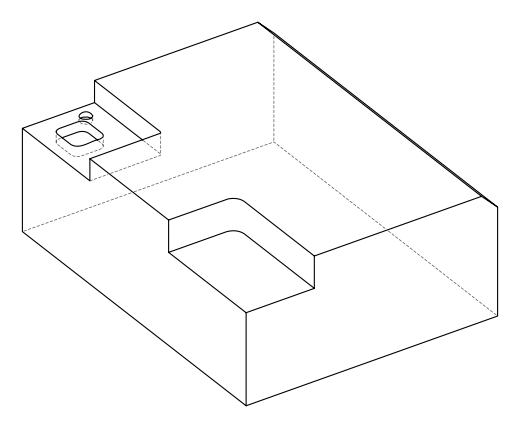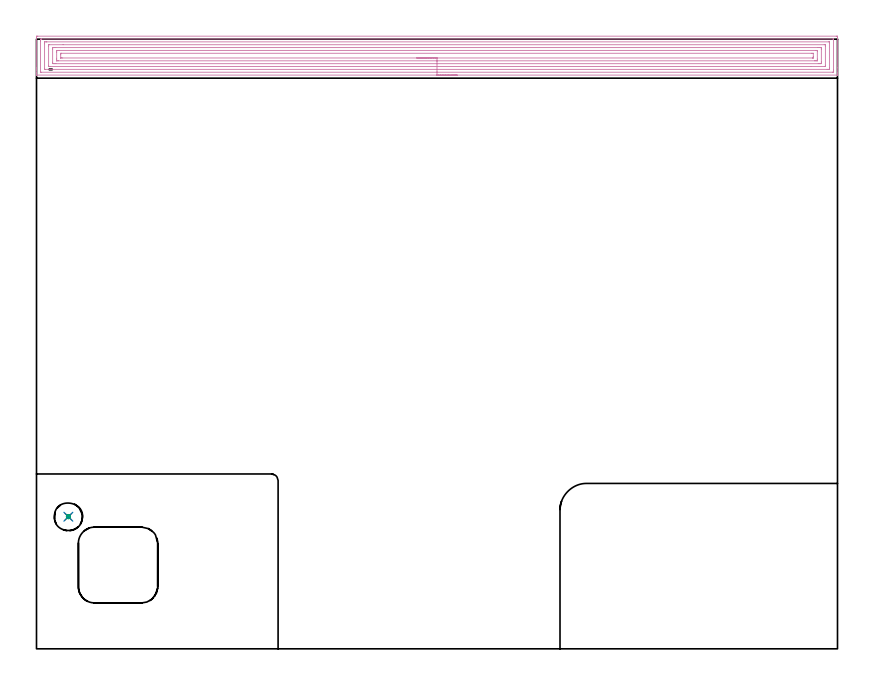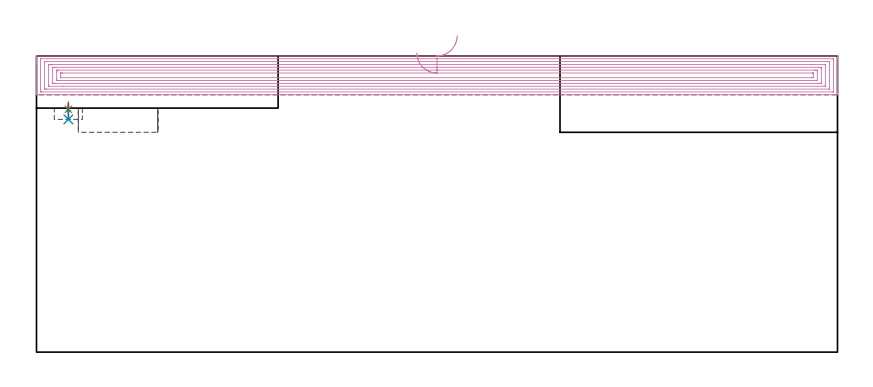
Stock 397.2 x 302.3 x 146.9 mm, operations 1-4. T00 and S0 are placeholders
(PLAN: 7 operations, 6 tool changes, 141.5 min)
(1 SPOT_DRILL | STEP1POCKET | NXT0321_9005460120000 | 0.04 min | 2831 mm3)
(2 DRILL_BLIND_HOLE_INTO_CENTER | STEP1POCKET | NXT0301_128 | 0.04 min | 598 mm3)
(3 MILL_ROUGH_BLIND_HOLE_CONTOUR | STEP1POCKET | UGT0201_129 | Spiral | 0.08 min | 875 mm3)
(4 AREA_MILL | FG_CHAMFER_SURFACE | UGT0205_001 | 22.6 min | 73973 mm3)
(5 MILL_CORNER_NOTCH_RECTANGULAR | CORNER_NOTCH_RECTANGULAR | NXT0201_008 | Follow Part, ap 1.5, ae 75% | 101.01 min | 265504 mm3)
(6 MILL_CORNER_NOTCH_RECTANGULAR_1 | CORNER_NOTCH_RECTANGULAR_1 | UGT0201_094 | Follow Part, ap 5, ae 75% | 15.81 min | 426228 mm3)
(7 MILL_RECTANGULAR_POCKET | POCKET_RECTANGULAR_STRAIGHT | NXT0201_011 | Follow Part, ap 3, ae 75% | 1.93 min | 17048 mm3)
(TOOL NXT0321_9005460120000 | NC Spot Drill, 142deg, 12mm, Carbide, Uncoated | D12 PA142 FL30 Z2)
(TOOL NXT0301_128 | Carbide Drill 12mm [861.1-1200-036A1-GP GC34] | D12 PA150 FL37.4 Z2)
(TOOL UGT0201_129 | Carbide End Mill 11.9 | D11.9 FL15 Z4)
(TOOL UGT0205_001 | Chamfer Mill 20 x 3 x 45 deg. | D20 FL50 Z2)
(TOOL NXT0201_008 | ENDMILL 6mm [2P460-0600-NA 1630] | D6 FL26 Z6)
(TOOL UGT0201_094 | End mill 20 mm | D20 FL38 Z4)
(TOOL NXT0201_011 | ENDMILL 12mm [2P460-1200-NA 1630] | D12 FL38 Z6)
(OP 1 SPOT_DRILL)
G17 G21 G94 G90
T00 M6
G54
G17 G0 G90 X15.8 Y65.5 S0 M3
G43 Z156.9 H0
G94 G81 G98 Z120.402 F250. R124.
G80
M5
M2
(OP 2 DRILL_BLIND_HOLE_INTO_CENTER)
G17 G21 G94 G90
T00 M6
G54
G17 G0 G90 X15.8 Y65.5 S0 M3
G43 Z156.9 H1
G94 G81 G98 Z115.4 F250. R123.
G80
M5
M2
(OP 3 MILL_ROUGH_BLIND_HOLE_CONTOUR)
G17 G21 G94 G90
T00 M6
G54
G17 G0 G90 X15.8 Y65.5 S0 M3
G43 Z156.9 H0
Z119.7
G94 G3 X16.3 Y66. R0.5 F250.
X15.8 Y66.5 R0.5
X14.8 Y65.5 R1.
X15.8 Y66.5 R-1.
X15.3 Y66. R0.5
X15.8 Y65.5 R0.5
G0 Z115.4
G3 X16.3 Y66. R0.5
X15.8 Y66.5 R0.5
X14.8 Y65.5 R1.
X15.8 Y66.5 R-1.
X15.3 Y66. R0.5
X15.8 Y65.5 R0.5
G0 Z156.9
M5
M2
(OP 4 AREA_MILL)
G17 G21 G94 G90
T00 M6
G54
G17 G0 G90 X208.6 Y284.5 S1061 M3
G43 Z156.9 H0
G94 G1 X208.562 Z156.028 F250.
X208.448 Z155.163
X208.259 Z154.312
X207.997 Z153.48
X207.663 Z152.674
X207.26 Z151.9
X206.792 Z151.164
X206.26 Z150.472
X205.671 Z149.829
X205.028 Z149.24
X204.336 Z148.708
X203.6 Z148.24
X202.826 Z147.837
X202.02 Z147.503
X201.188 Z147.241
X200.337 Z147.052
X199.472 Z146.938
X198.6 Z146.9
X0.177
X0.01 Y284.502 Z146.889
X0. Y284.833 Z146.567
Y285.1 Z146.299
Y285.798 Z145.597
Y287.026 Z144.371
Y287.556 Z143.838
Y288.17 Z143.225
Y302.767 Z128.63
X0.005 Y303.381 Z128.017
X0.01 Y303.792 Z127.605
X0.202 Y303.796 Z127.602
X0.624 Y303.8 Z127.6
X396.576 Y303.799 Z127.601
X396.998 Y303.796 Z127.602
X397.19 Y303.792 Z127.605
X397.195 Y303.381 Z128.017
X397.2 Y302.767 Z128.631
Y288.17 Z143.225
Y285.798 Z145.597
Y285.1 Z146.299
Y284.833 Z146.567
X397.198 Y284.664 Z146.728
X397.19 Y284.502 Z146.889
X397.023 Y284.5 Z146.9
X198.6
Y285.914 Z145.486
X2.294
X2.046 Y285.916 Z145.484
X2.017 Y285.918 Z145.482
X2.01 Y285.921 Z145.479
X2.006 Y285.929 Z145.471
X2.002 Y285.964 Z145.436
X2.001 Y285.998 Z145.402
X2. Y286.203 Z145.197
Y301.148 Z130.252
X2.004 Y301.623 Z129.777
X2.009 Y302.018 Z129.382
X2.034 Y302.379 Z129.021
X2.412 Y302.384 Z129.016
X2.531 Y302.385 Z129.015
X394.906 Y302.386 Z129.014
X395.154 Y302.384 Z129.016
X395.183 Y302.382 Z129.018
X395.19 Y302.379 Z129.021
X395.194 Y302.371 Z129.029
X395.198 Y302.336 Z129.064
X395.2 Y302.302 Z129.098
Y302.097 Z129.303
Y287.152 Z144.248
X395.196 Y286.677 Z144.723
X395.191 Y286.281 Z145.119
X395.167 Y285.921 Z145.479
X394.788 Y285.916 Z145.484
X394.669 Y285.915 Z145.485
X198.6 Y285.914 Z145.486
Y287.328 Z144.072
X4.199 Y287.329 Z144.071
X4.122
X4.061 Y287.332 Z144.068
X4.022 Y287.335 Z144.065
X4.01 Y287.339 Z144.061
X4.008 Y287.361 Z144.039
X4.003 Y287.556 Z143.844
X4. Y287.752 Z143.648
Y300.06 Z131.34
X4.002 Y300.744 Z130.656
X4.005 Y300.935 Z130.465
X4.01 Y300.962 Z130.438
X4.028 Y300.965 Z130.435
X4.084 Y300.968 Z130.432
X4.199 Y300.97 Z130.43
X4.861 Y300.972 Z130.428
X5.093
X393.001 Y300.971 Z130.429
X393.078
X393.139 Y300.968 Z130.432
X393.178 Y300.965 Z130.435
X393.19 Y300.961 Z130.439
X393.192 Y300.939 Z130.461
X393.197 Y300.744 Z130.656
X393.2 Y300.548 Z130.852
Y288.239 Z143.161
X393.198 Y287.556 Z143.844
X393.195 Y287.365 Z144.035
X393.19 Y287.338 Z144.062
X393.172 Y287.335 Z144.065
X393.116 Y287.332 Z144.068
X393.001 Y287.33 Z144.07
X392.339 Y287.328 Z144.072
X392.107
X198.6
Y288.743 Z142.657
X6.569
X6.143 Y288.744 Z142.656
X6.058 Y288.747 Z142.653
X6.021 Y288.749 Z142.651
X6.01 Y288.754 Z142.646
X6.007 Y288.777 Z142.623
X6.004 Y288.882 Z142.518
X6. Y289.302 Z142.098
Y298.972 Z132.428
X6.004 Y299.418 Z131.982
X6.008 Y299.526 Z131.874
X6.01 Y299.548 Z131.852
X6.036 Y299.55 Z131.85
X6.105 Y299.554 Z131.846
X6.3 Y299.556 Z131.844
X13.179 Y299.557 Z131.843
X390.631
X391.057 Y299.556 Z131.844
X391.142 Y299.553 Z131.847
X391.179 Y299.551 Z131.849
X391.19 Y299.546 Z131.854
X391.193 Y299.523 Z131.877
X391.196 Y299.418 Z131.982
X391.2 Y298.998 Z132.402
Y289.327 Z142.073
X391.196 Y288.882 Z142.518
X391.192 Y288.774 Z142.626
X391.19 Y288.752 Z142.648
X391.164 Y288.75 Z142.65
X391.095 Y288.746 Z142.654
X390.9 Y288.744 Z142.656
X384.026 Y288.743 Z142.657
X198.6
Y290.157 Z141.243
X9.6
X8.705 Y290.158 Z141.242
X8.668 Y290.159 Z141.241
X8.01 Y290.194 Z141.206
X8.001 Y290.85 Z140.55
Y297.227 Z134.173
X8.003 Y297.881 Z133.519
X8.01 Y298.106 Z133.294
X8.633 Y298.141 Z133.259
X8.668 Y298.142 Z133.258
X9.525 Y298.143 Z133.257
X387.6
X388.495 Y298.142 Z133.258
X388.532 Y298.141 Z133.259
X389.19 Y298.106 Z133.294
X389.199 Y297.45 Z133.95
X389.2 Y291.073 Z140.327
X389.197 Y290.419 Z140.981
X389.19 Y290.194 Z141.206
X388.567 Y290.159 Z141.241
X388.532 Y290.158 Z141.242
X387.675 Y290.157 Z141.243
X198.6
Y291.571 Z139.829
X10.843
X10.456 Y291.572 Z139.828
X10.069 Y291.576 Z139.824
X10.021 Y291.578 Z139.822
X10.01 Y291.584 Z139.816
X10.006 Y291.604 Z139.796
X10.002 Y291.683 Z139.717
X10. Y292.401 Z138.999
Y292.831 Z138.569
Y295.917 Z135.483
X10.002 Y296.348 Z135.052
X10.005 Y296.572 Z134.828
X10.01 Y296.683 Z134.717
X10.021 Y296.722 Z134.678
X10.073 Y296.725 Z134.675
X10.456 Y296.728 Z134.672
X10.963 Y296.729 Z134.671
X11.35
X386.357
X386.744 Y296.728 Z134.672
X387.131 Y296.724 Z134.676
X387.179 Y296.722 Z134.678
X387.191 Y296.716 Z134.684
X387.194 Y296.696 Z134.704
X387.198 Y296.617 Z134.783
X387.2 Y296.497 Z134.903
Y296.348 Z135.052
Y292.383 Z139.017
X387.198 Y291.952 Z139.448
X387.195 Y291.728 Z139.672
X387.19 Y291.617 Z139.783
X387.179 Y291.578 Z139.822
X387.127 Y291.575 Z139.825
X386.744 Y291.572 Z139.828
X386.238 Y291.571 Z139.829
X385.85
X198.6
Y292.985 Z138.415
X12.981 Y292.986 Z138.414
X12.244 Y292.99 Z138.41
X12.08 Y292.992 Z138.408
X12.009 Y293. Z138.4
X12.007 Y293.016 Z138.384
X12.002 Y293.069 Z138.331
X12. Y294.59 Z136.81
X12.001 Y294.828 Z136.572
X12.005 Y295.069 Z136.331
X12.01 Y295.228 Z136.172
X12.022 Y295.308 Z136.092
X12.06 Y295.31 Z136.09
X12.244 Y295.313 Z136.087
X12.401 Y295.314 Z136.086
X384.219
X384.956 Y295.31 Z136.09
X385.12 Y295.308 Z136.092
X385.191 Y295.3 Z136.1
X385.194 Y295.284 Z136.116
X385.198 Y295.231 Z136.169
X385.2 Y293.71 Z137.69
X385.199 Y293.472 Z137.928
X385.195 Y293.231 Z138.169
X385.19 Y293.072 Z138.328
X385.178 Y292.992 Z138.408
X385.14 Y292.99 Z138.41
X384.956 Y292.987 Z138.413
X384.799 Y292.986 Z138.414
X198.6 Y292.985 Z138.415
X197.728 Z138.453
X196.864 Z138.567
X196.012 Z138.755
X195.18 Z139.018
X194.374 Z139.352
X193.6 Z139.754
X192.864 Z140.223
X192.172 Z140.754
X191.529 Z141.344
X190.94 Z141.987
X190.409 Z142.679
X189.94 Z143.415
X189.537 Z144.189
X189.203 Z144.995
X188.941 Z145.827
X188.752 Z146.678
X188.638 Z147.543
X188.6 Z148.415
G0 Z156.9
M5
M2
